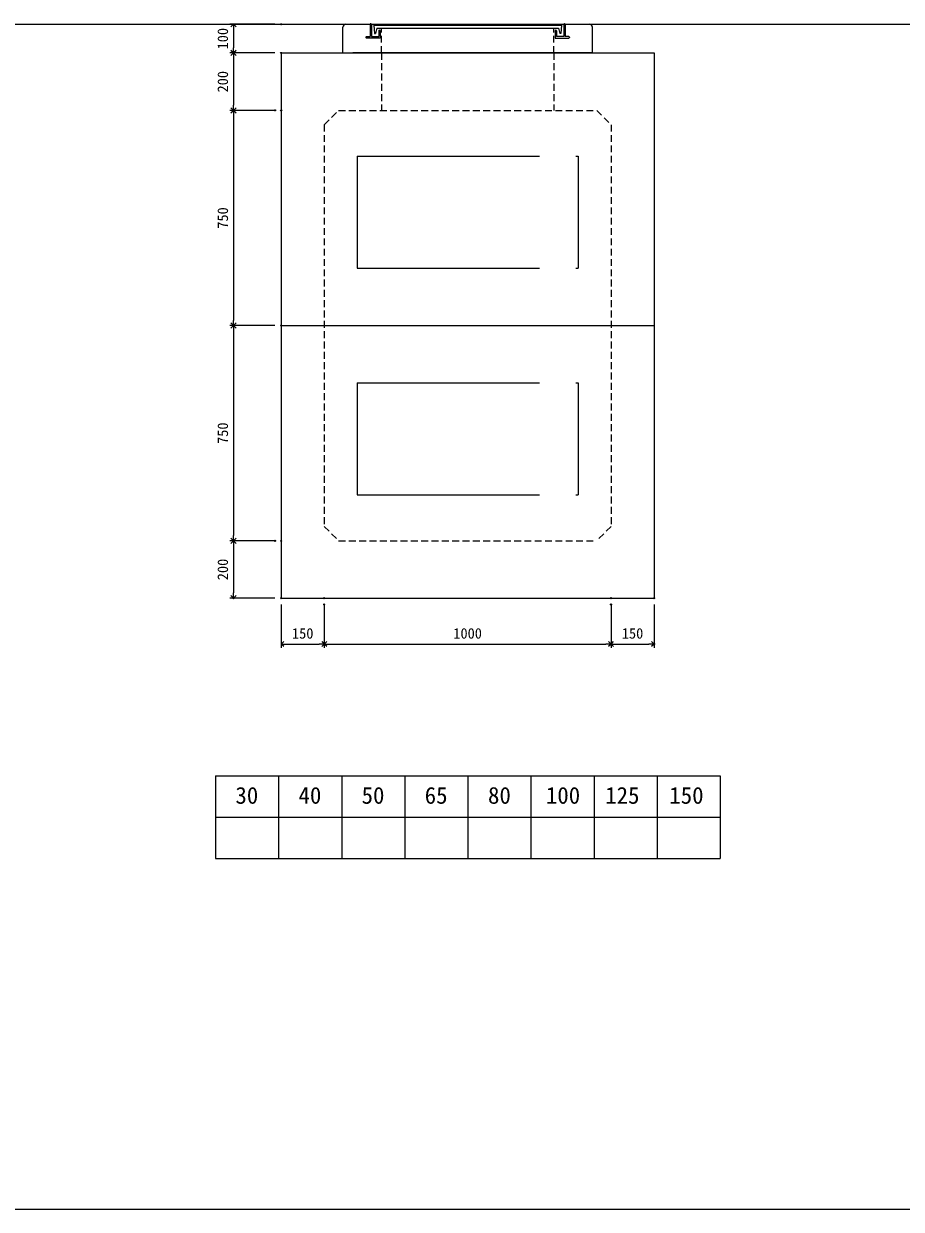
# Model space of a CAD drawing. Units: millimetres, scale not verified. Extents: x -9756 to 9755, y -4704 to 4703.
# Drawn here: x 3635 to 6695, y -3847 to 285 of the extents above; entities that cross this region are included whole.
import ezdxf
from ezdxf.enums import TextEntityAlignment as Align

# ---------------------------------------------------------------- set-up
doc = ezdxf.new("R2010")
doc.units = ezdxf.units.MM
doc.header["$LTSCALE"] = 20
doc.header["$PDMODE"] = 32
doc.header["$PDSIZE"] = 4
doc.linetypes.add('DASHED1', pattern=[1.8, 1.2, -0.6])
doc.linetypes.add('USER2', pattern=[50.8, 31.75, -6.35, 6.35, -6.35])
for name, color, linetype, lineweight in [('0-0_0', 7, 'Continuous', 5), ('0-2_waku', 7, 'Continuous', 18), ('0-3_gaikei', 7, 'Continuous', 18), ('0-4_kakure', 7, 'DASHED1', 5), ('0-5_sunpou', 7, 'Continuous', 5), ('0-A_futa', 3, 'Continuous', 18), ('0-B_GL', 4, 'Continuous', 18), ('0-D_文字１', 7, 'Continuous', 18), ('1-2_uchigawa2', 6, 'USER2', 18)]:
    doc.layers.add(name, color=color, linetype=linetype, lineweight=lineweight)
doc.layers.add('0-1_Defpoints', color=7, linetype='Continuous')
doc.styles.add('ＭＳ ゴシック', font='')
doc.styles.get('ＭＳ ゴシック').set_extended_font_data('MS Gothic')

# ---------------------------------------------------------------- blocks, each defined once
blk = doc.blocks.new('_Open90')
at = {"layer": '0-5_sunpou'}
blk.add_line((0, 0), (-1, 0), dxfattribs=at)
blk.add_lwpolyline([(-0.5, 0.5), (0, 0), (-0.5, -0.5)], dxfattribs=at)
blk = doc.blocks.new('D125')
at = {"layer": '0-1_Defpoints'}
for p in [(10452.41, 3688.65), (10285.84, 2938.65), (10452.41, 2938.65)]:
    blk.add_point(p, dxfattribs=at)
at = {"layer": '0-5_sunpou'}
for p, q in [((10430.41, 3688.65), (10272.84, 3688.65)), ((10285.84, 3670.65), (10285.84, 2956.65)), ((10430.41, 2938.65), (10272.84, 2938.65))]:
    blk.add_line(p, q, dxfattribs=at)
at = {"layer": '0-5_sunpou', "xscale": 18, "yscale": 18}
for p, rotation in [((10285.84, 3688.65), 90), ((10285.84, 2938.65), 270)]:
    blk.add_blockref('_Open90', p, dxfattribs=dict(at, rotation=rotation))
at = {"layer": '0-5_sunpou', "style": 'ＭＳ ゴシック'}
blk.add_text('750', height=36.66, rotation=90, dxfattribs=at).set_placement((10277.84, 3276.15), align=Align.BOTTOM_LEFT)
blk = doc.blocks.new('D126')
at = {"layer": '0-1_Defpoints'}
for p in [(10452.41, 2938.65), (10285.84, 2188.65), (10452.41, 2188.65)]:
    blk.add_point(p, dxfattribs=at)
at = {"layer": '0-5_sunpou'}
for p, q in [((10430.41, 2938.65), (10272.84, 2938.65)), ((10285.84, 2920.65), (10285.84, 2206.65)), ((10430.41, 2188.65), (10272.84, 2188.65))]:
    blk.add_line(p, q, dxfattribs=at)
at = {"layer": '0-5_sunpou', "xscale": 18, "yscale": 18}
for p, rotation in [((10285.84, 2938.65), 90), ((10285.84, 2188.65), 270)]:
    blk.add_blockref('_Open90', p, dxfattribs=dict(at, rotation=rotation))
at = {"layer": '0-5_sunpou', "style": 'ＭＳ ゴシック'}
blk.add_text('750', height=36.66, rotation=90, dxfattribs=at).set_placement((10277.84, 2526.15), align=Align.BOTTOM_LEFT)
blk = doc.blocks.new('D127')
at = {"layer": '0-1_Defpoints'}
for p in [(10602.41, 1988.65), (11602.41, 1988.65), (11602.41, 1828.59)]:
    blk.add_point(p, dxfattribs=at)
at = {"layer": '0-5_sunpou'}
for p, q in [((10602.41, 1966.65), (10602.41, 1815.59)), ((11602.41, 1966.65), (11602.41, 1815.59)), ((10620.41, 1828.59), (11584.41, 1828.59))]:
    blk.add_line(p, q, dxfattribs=at)
at = {"layer": '0-5_sunpou', "xscale": 18, "yscale": 18, "rotation": 180}
blk.add_blockref('_Open90', (10602.41, 1828.59), dxfattribs=at)
at = {"layer": '0-5_sunpou', "xscale": 18, "yscale": 18}
blk.add_blockref('_Open90', (11602.41, 1828.59), dxfattribs=at)
at = {"layer": '0-5_sunpou', "style": 'ＭＳ ゴシック'}
blk.add_text('1000', height=36.66, dxfattribs=at).set_placement((11052.41, 1836.59), align=Align.BOTTOM_LEFT)
blk = doc.blocks.new('D131')
at = {"layer": '0-1_Defpoints'}
for p in [(10452.41, 3888.65), (10285.84, 3688.65), (10430.41, 3688.65)]:
    blk.add_point(p, dxfattribs=at)
at = {"layer": '0-5_sunpou'}
for p, q in [((10430.41, 3888.65), (10272.84, 3888.65)), ((10285.84, 3870.65), (10285.84, 3706.65)), ((10408.41, 3688.65), (10272.84, 3688.65))]:
    blk.add_line(p, q, dxfattribs=at)
at = {"layer": '0-5_sunpou', "xscale": 18, "yscale": 18}
for p, rotation in [((10285.84, 3888.65), 90), ((10285.84, 3688.65), 270)]:
    blk.add_blockref('_Open90', p, dxfattribs=dict(at, rotation=rotation))
at = {"layer": '0-5_sunpou', "style": 'ＭＳ ゴシック'}
blk.add_text('200', height=36.66, rotation=90, dxfattribs=at).set_placement((10277.84, 3751.15), align=Align.BOTTOM_LEFT)
blk = doc.blocks.new('D132')
at = {"layer": '0-1_Defpoints'}
for p in [(10452.41, 3988.65), (10285.84, 3888.65), (10452.41, 3888.65)]:
    blk.add_point(p, dxfattribs=at)
at = {"layer": '0-5_sunpou'}
for p, q in [((10430.41, 3988.65), (10272.84, 3988.65)), ((10285.84, 3970.65), (10285.84, 3906.65)), ((10430.41, 3888.65), (10272.84, 3888.65))]:
    blk.add_line(p, q, dxfattribs=at)
at = {"layer": '0-5_sunpou', "xscale": 18, "yscale": 18}
for p, rotation in [((10285.84, 3988.65), 90), ((10285.84, 3888.65), 270)]:
    blk.add_blockref('_Open90', p, dxfattribs=dict(at, rotation=rotation))
at = {"layer": '0-5_sunpou', "style": 'ＭＳ ゴシック'}
blk.add_text('100', height=36.66, rotation=90, dxfattribs=at).set_placement((10277.84, 3901.15), align=Align.BOTTOM_LEFT)
blk = doc.blocks.new('D133')
at = {"layer": '0-1_Defpoints'}
for p in [(10430.41, 2188.65), (10285.84, 1988.65), (10452.41, 1988.65)]:
    blk.add_point(p, dxfattribs=at)
at = {"layer": '0-5_sunpou'}
for p, q in [((10408.41, 2188.65), (10272.84, 2188.65)), ((10285.84, 2170.65), (10285.84, 2006.65)), ((10430.41, 1988.65), (10272.84, 1988.65))]:
    blk.add_line(p, q, dxfattribs=at)
at = {"layer": '0-5_sunpou', "xscale": 18, "yscale": 18}
for p, rotation in [((10285.84, 2188.65), 90), ((10285.84, 1988.65), 270)]:
    blk.add_blockref('_Open90', p, dxfattribs=dict(at, rotation=rotation))
at = {"layer": '0-5_sunpou', "style": 'ＭＳ ゴシック'}
blk.add_text('200', height=36.66, rotation=90, dxfattribs=at).set_placement((10277.84, 2051.15), align=Align.BOTTOM_LEFT)
blk = doc.blocks.new('D134')
at = {"layer": '0-1_Defpoints'}
for p in [(10452.41, 1988.65), (10602.41, 1966.65), (10602.41, 1828.59)]:
    blk.add_point(p, dxfattribs=at)
at = {"layer": '0-5_sunpou'}
for p, q in [((10452.41, 1966.65), (10452.41, 1815.59)), ((10602.41, 1944.65), (10602.41, 1815.59)), ((10470.41, 1828.59), (10584.41, 1828.59))]:
    blk.add_line(p, q, dxfattribs=at)
at = {"layer": '0-5_sunpou', "xscale": 18, "yscale": 18, "rotation": 180}
blk.add_blockref('_Open90', (10452.41, 1828.59), dxfattribs=at)
at = {"layer": '0-5_sunpou', "xscale": 18, "yscale": 18}
blk.add_blockref('_Open90', (10602.41, 1828.59), dxfattribs=at)
at = {"layer": '0-5_sunpou', "style": 'ＭＳ ゴシック'}
blk.add_text('150', height=36.66, dxfattribs=at).set_placement((10489.91, 1836.59), align=Align.BOTTOM_LEFT)
blk = doc.blocks.new('D135')
at = {"layer": '0-1_Defpoints'}
for p in [(11752.41, 1988.65), (11602.41, 1966.65), (11752.41, 1828.59)]:
    blk.add_point(p, dxfattribs=at)
at = {"layer": '0-5_sunpou'}
for p, q in [((11602.41, 1944.65), (11602.41, 1815.59)), ((11752.41, 1966.65), (11752.41, 1815.59)), ((11620.41, 1828.59), (11734.41, 1828.59))]:
    blk.add_line(p, q, dxfattribs=at)
at = {"layer": '0-5_sunpou', "xscale": 18, "yscale": 18, "rotation": 180}
blk.add_blockref('_Open90', (11602.41, 1828.59), dxfattribs=at)
at = {"layer": '0-5_sunpou', "xscale": 18, "yscale": 18}
blk.add_blockref('_Open90', (11752.41, 1828.59), dxfattribs=at)
at = {"layer": '0-5_sunpou', "style": 'ＭＳ ゴシック'}
blk.add_text('150', height=36.66, dxfattribs=at).set_placement((11639.91, 1836.59), align=Align.BOTTOM_LEFT)

msp = doc.modelspace()

# ---------------------------------------------------------------- linework, layer by layer
at = {"layer": '0-0_0'}
msp.add_line((4748.41, 183.14), (5618.41, 183.14), dxfattribs=at)
msp.add_lwpolyline([(4843.41, 183.14), (5583.41, 183.14), (4783.41, 183.14)], dxfattribs=at)
at = {"layer": '0-2_waku'}
for p, q in [((4304.18, -2335.86), (4304.18, -2623.86)), ((4304.18, -2335.86), (4304.18, -2623.86)), ((4304.18, -2335.86), (4304.18, -2623.86)), ((4304.18, -2335.86), (4304.18, -2623.86)), ((4304.18, -2335.86), (6064.18, -2335.86)), ((4524.18, -2335.86), (4524.18, -2623.86)), ((4744.18, -2335.86), (4744.18, -2623.86)), ((4744.18, -2335.86), (4744.18, -2623.86)), ((4964.18, -2335.86), (4964.18, -2623.86)), ((5184.18, -2335.86), (5184.18, -2623.86)), ((5404.18, -2335.86), (5404.18, -2623.86)), ((5624.18, -2335.86), (5624.18, -2623.86)), ((5844.18, -2335.86), (5844.18, -2623.86)), ((6064.18, -2335.86), (6064.18, -2623.86)), ((4304.18, -2479.86), (6064.18, -2479.86)), ((4304.18, -2623.86), (6064.18, -2623.86)), ((-2484.57, -3846.86), (9755.43, -3846.86))]:
    msp.add_line(p, q, dxfattribs=at)
msp.add_lwpolyline([(-2484.57, 4703.14), (-2484.57, -3846.86), (5675.43, -3846.86)], dxfattribs=at)
at = {"layer": '0-3_gaikei'}
for p, q in [((4748.41, 183.14), (4748.41, 273.14)), ((4758.41, 283.14), (4843.41, 283.14)), ((5523.41, 283.14), (5608.41, 283.14)), ((5618.41, 183.14), (5618.41, 273.14)), ((4533.41, 183.14), (4533.41, -1716.86)), ((4533.41, 183.14), (5833.41, 183.14)), ((4748.41, 183.14), (4858.41, 183.14)), ((4783.41, 183.14), (5583.41, 183.14)), ((5618.41, 183.14), (5508.41, 183.14)), ((5833.41, 183.14), (5833.41, -1716.86)), ((4533.41, -766.86), (5833.41, -766.86)), ((4533.41, -1716.86), (5833.41, -1716.86))]:
    msp.add_line(p, q, dxfattribs=at)
for centre, radius, start, end in [((4757.83, 273.72), 9.44, 86.47383, 183.52617), ((5608.74, 273.47), 9.68, 358.04251, 91.95749), ((5608.41, 273.14), 10, 0, 10)]:
    msp.add_arc(centre, radius, start, end, dxfattribs=at)
at = {"layer": '0-4_kakure'}
for p, q in [((4883.41, 183.14), (4883.41, 269.64)), ((5483.41, 183.14), (5483.41, 269.64)), ((5483.41, 183.14), (5483.41, 267.64)), ((4883.41, 183.14), (4883.41, -16.86)), ((5483.41, 183.14), (5483.41, -16.86)), ((4683.41, -66.86), (4733.41, -16.86)), ((4733.41, -16.86), (5633.41, -16.86)), ((5633.41, -16.86), (5683.41, -66.86)), ((4683.41, -66.86), (4683.41, -1466.86)), ((5683.41, -66.86), (5683.41, -1466.86)), ((4683.41, -1466.86), (4733.41, -1516.86)), ((5683.41, -1466.86), (5633.41, -1516.86)), ((4733.41, -1516.86), (5633.41, -1516.86))]:
    msp.add_line(p, q, dxfattribs=at)
at = {"layer": '0-A_futa'}
for p, q in [((4843.41, 283.14), (4843.41, 240.14)), ((4845.41, 285.14), (4848.41, 285.14)), ((4848.41, 285.14), (4848.41, 240.14)), ((4856.22, 280.64), (5510.55, 280.64)), ((4856.22, 280.64), (4858.71, 250.64)), ((4858.71, 250.64), (4862.42, 250.64)), ((4866.74, 269.64), (4862.42, 250.64)), ((4866.74, 269.64), (5500.08, 269.64)), ((4873.41, 260.14), (4873.41, 240.14)), ((4875.41, 262.14), (4876.41, 262.14)), ((4878.41, 260.14), (4878.41, 235.14)), ((5488.41, 260.14), (5488.41, 235.14)), ((5491.41, 262.14), (5490.41, 262.14)), ((5493.41, 260.14), (5493.41, 240.14)), ((5500.08, 269.64), (5504.4, 250.64)), ((5508.3, 250.64), (5504.4, 250.64)), ((5510.55, 280.64), (5508.3, 250.64)), ((5518.41, 285.14), (5518.41, 240.14)), ((5518.41, 285.14), (5521.41, 285.14)), ((5523.41, 283.14), (5523.41, 240.14)), ((4828.41, 238.14), (4828.41, 237.14)), ((4830.41, 240.14), (4843.41, 240.14)), ((4878.41, 235.14), (4830.41, 235.14)), ((4848.41, 240.14), (4873.41, 240.14)), ((5488.41, 235.14), (5536.41, 235.14)), ((5518.41, 240.14), (5493.41, 240.14)), ((5536.41, 240.14), (5523.41, 240.14)), ((5538.41, 238.14), (5538.41, 237.14))]:
    msp.add_line(p, q, dxfattribs=at)
for centre, start, end in [((4845.41, 283.14), 90, 180), ((4875.41, 260.14), 90, 180), ((4876.41, 260.14), 0, 90), ((5490.41, 260.14), 90, 180), ((5491.41, 260.14), 0, 90), ((5521.41, 283.14), 0, 90), ((4830.41, 238.14), 90, 180), ((4830.41, 237.14), 180, 270), ((5536.41, 238.14), 0, 90), ((5536.41, 237.14), 270, 0)]:
    msp.add_arc(centre, 2, start, end, dxfattribs=at)
at = {"layer": '0-B_GL'}
msp.add_line((-2484.57, 283.14), (9755.43, 283.14), dxfattribs=at)
at = {"layer": '1-2_uchigawa2'}
for p, q in [((4798.41, -176.86), (4798.41, -566.86)), ((4798.41, -176.86), (5568.41, -176.86)), ((5568.41, -176.86), (5568.41, -566.86)), ((4798.41, -566.86), (5568.41, -566.86)), ((4798.41, -966.86), (5568.41, -966.86)), ((5568.41, -966.86), (5568.41, -1356.86))]:
    msp.add_line(p, q, dxfattribs=at)
msp.add_lwpolyline([(4798.41, -966.86), (4798.41, -1356.86), (5568.41, -1356.86)], dxfattribs=at)

# ---------------------------------------------------------------- block references
at = {"layer": '0-5_sunpou'}
for name in ['D132', 'D131', 'D125', 'D126', 'D133', 'D134', 'D127', 'D135']:
    msp.add_blockref(name, (-5919, -3705.51), dxfattribs=at)

# ---------------------------------------------------------------- texts
at = {"layer": '0-D_文字１', "style": 'ＭＳ ゴシック'}
for s, p in [('30', (4373.53, -2451.08)), ('40', (4593.53, -2451.08)), ('50', (4813.53, -2451.08)), ('65', (5033.53, -2451.08)), ('80', (5254.34, -2451.08)), ('100', (5456.09, -2451.08)), ('125', (5662.87, -2451.08)), ('150', (5886.39, -2451.08))]:
    msp.add_text(s, height=58.65, dxfattribs=at).set_placement(p, align=Align.BOTTOM_LEFT)

doc.saveas('drawing.dxf')
